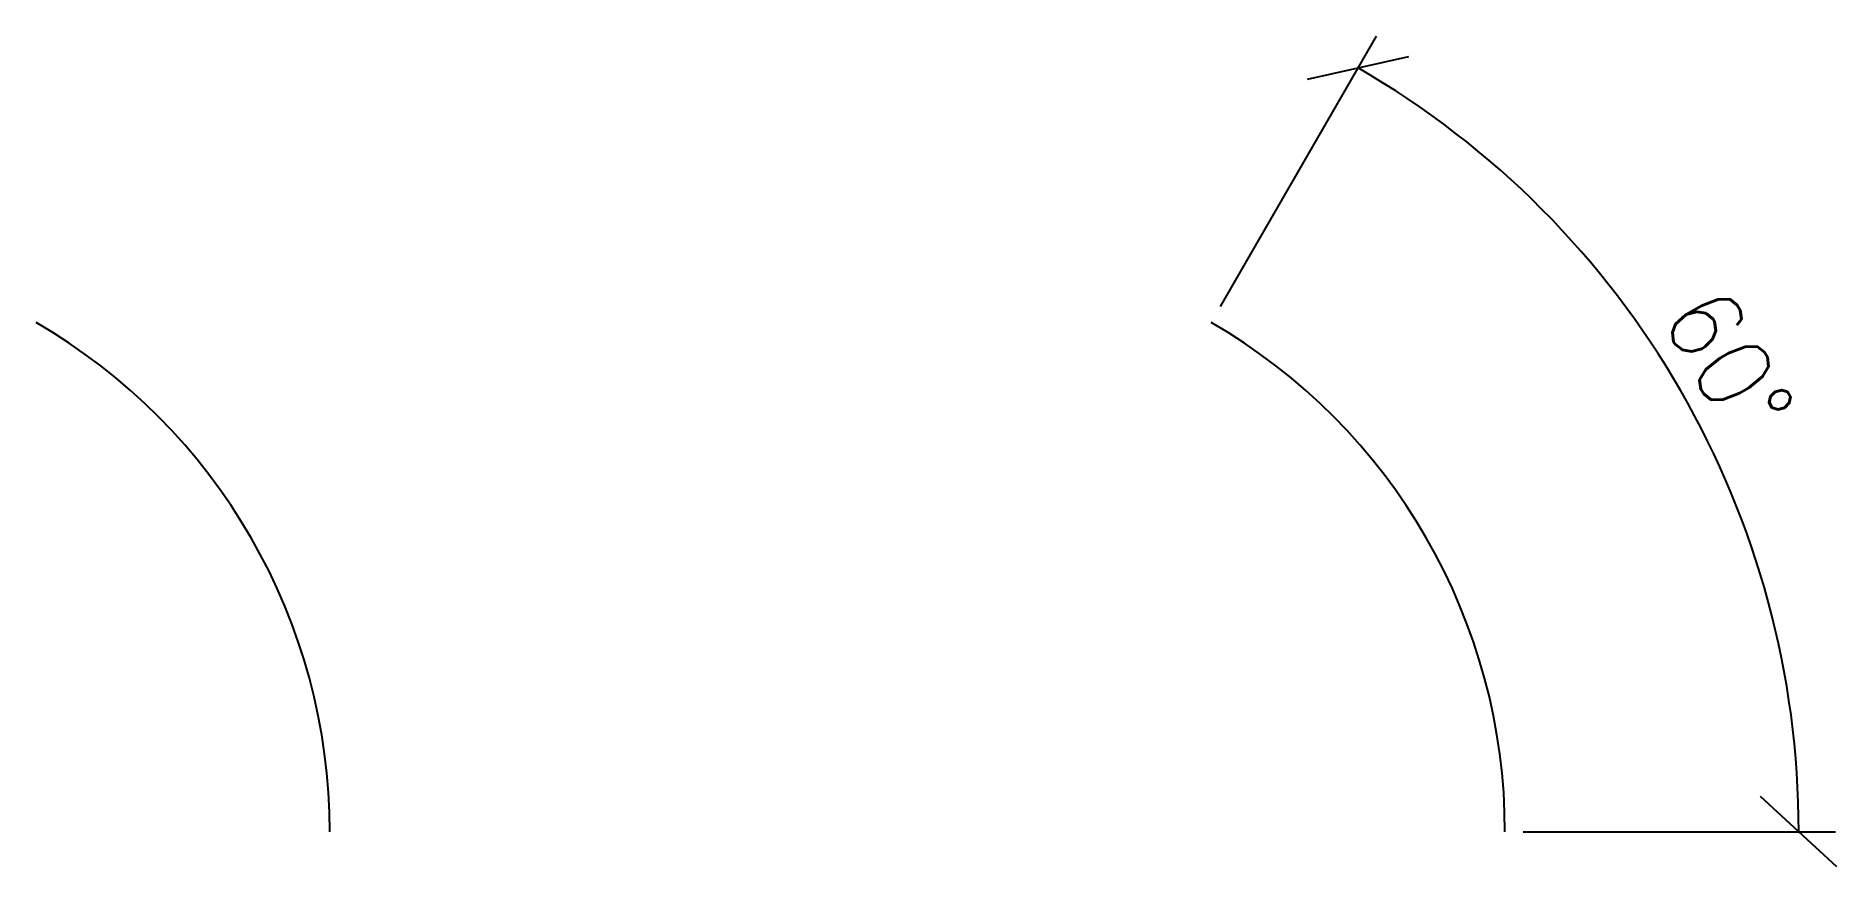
# Model space of a CAD drawing. Header units: millimetres. Extents: x 40 to 101.3, y 8.8 to 37.1.
import ezdxf

# ---------------------------------------------------------------- set-up
doc = ezdxf.new("R2010")
doc.units = ezdxf.units.MM
doc.layers.get('0').update_dxf_attribs({"lineweight": 25})
doc.styles.add('textstyle11', font='')
doc.styles.get('textstyle11').set_extended_font_data('Standard')

msp = doc.modelspace()

# ---------------------------------------------------------------- linework, layer by layer
for p, q in [((80.312, 27.862), (85.625, 37.063)), ((83.275, 35.595), (86.725, 36.367)), ((101.301, 8.803), (98.699, 11.197)), ((90.625, 10), (101.25, 10))]:
    msp.add_line(p, q)
for centre, radius in [((70, 10), 30), ((30, 10), 20), ((70, 10), 20)]:
    msp.add_arc(centre, radius, 0, 60)

# ---------------------------------------------------------------- texts
at = {"color": 0, "insert": (97.605, 25.937), "char_height": 2.5, "attachment_point": 5, "rotation": 300, "style": 'textstyle11'}
msp.add_mtext('60°', dxfattribs=at)

doc.saveas('drawing.dxf')
